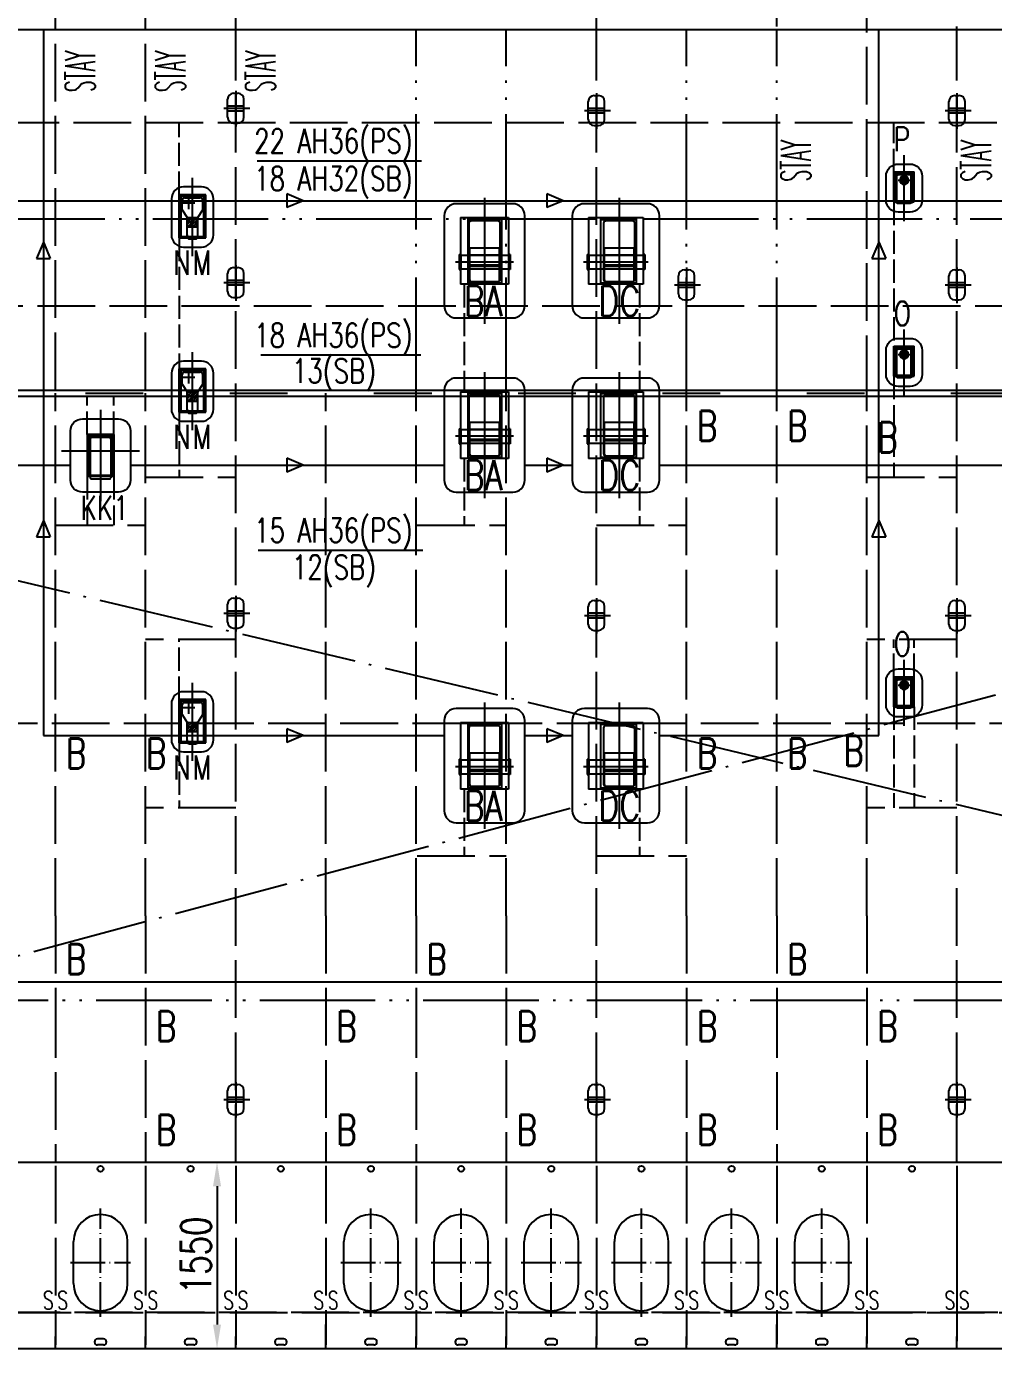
# Model space of a CAD drawing. Extents: x 373818 to 564480, y 322172 to 634257.
# Drawn here: x 497849 to 505894, y 333130 to 344130 of the extents above; entities that cross this region are included whole.
import ezdxf

# ---------------------------------------------------------------- set-up
doc = ezdxf.new("R2010")
doc.units = 0
doc.header["$LTSCALE"] = 40
doc.header["$MEASUREMENT"] = 0
for name, pattern in [('ACAD_ISO02W100', [15, 12, -3]), ('ACAD_ISO03W100', [30, 12, -18]), ('ACAD_ISO04W100', [30.5, 24, -3, 0.5, -3]), ('ACAD_ISO05W100', [34, 24, -3, 0.5, -3, 0.5, -3]), ('DASHDOT', [1, 0.5, -0.25, 0, -0.25]), ('HIDDEN', [0.375, 0.25, -0.125])]:
    doc.linetypes.add(name, pattern=pattern)
doc.layers.get('0').update_dxf_attribs({"linetype": 'CONTINUOUS'})
doc.layers.get('DEFPOINTS').update_dxf_attribs({"linetype": 'CONTINUOUS'})
for name, color, linetype in [('C-CEN', 4, 'ACAD_ISO04W100'), ('C-CON', 4, 'CONTINUOUS'), ('C-DAS', 4, 'ACAD_ISO02W100'), ('TEXT-ENG', 7, 'CONTINUOUS'), ('Y-CON', 2, 'CONTINUOUS'), ('Y-DAS', 2, 'ACAD_ISO02W100'), ('Y-H', 2, 'ACAD_ISO03W100'), ('Y-PH', 2, 'ACAD_ISO05W100')]:
    doc.layers.add(name, color=color, linetype=linetype)
doc.styles.add('ROMANS', font='romans.shx', dxfattribs={"width": 0.75, "height": 250, "bigfont": 'hzdx.shx'})

# ---------------------------------------------------------------- blocks, each defined once
blk = doc.blocks.new('A$C75882CA2')
at = {"layer": 'C-CON'}
for p, q in [((0, 57.23831520974636), (136.0676377064083, 114.4766304192599)), ((136.0676377064083, 2.328306436538696e-10), (136.0676377064083, 114.4766304192599)), ((0, 57.23831520974636), (136.0676377064083, 2.328306436538696e-10))]:
    blk.add_line(p, q, dxfattribs=at)
blk = doc.blocks.new('POT')
at = {"color": 90, "linetype": 'Continuous'}
for p, q in [((-0.1750000000001819, 1.25), (0.1750000000001819, 1.250000000232831)), ((0, 1.440322933252901), (0, -1.517255435232073)), ((-0.9925530907421489, 0), (1.166671234090245, 0)), ((-0.6750000000001819, -0.75), (-0.6750000000001819, 0.75)), ((-0.6750000000001819, 0.1999999999534339), (0.6750000000001819, 0.1999999999534339)), ((0.6750000000001819, -0.75), (0.6750000000001819, 0.7500000002328306)), ((-0.6750000000001819, -0.1999999999534339), (0.6750000000001819, -0.1999999999534339)), ((-0.1750000000001819, -1.25), (0.1750000000001819, -1.25))]:
    blk.add_line(p, q, dxfattribs=at)
for centre, start, end in [((-0.1750000000001819, 0.75), 90, 180), ((0.1750000000001819, 0.7500000002328306), 0, 90), ((-0.1750000000001819, -0.75), 180, 270), ((0.1750000000001819, -0.75), 270, 0)]:
    blk.add_arc(centre, 0.5, start, end, dxfattribs=at)
blk = doc.blocks.new('A$C07D13282')
h = blk.add_hatch()
h.set_pattern_fill('LINE', color=2, scale=133.3333333299379, angle=44.99999999999999, style=0)
h.set_pattern_definition([(134.9999998124032, (5108.823538617464, 14988.54802608839), (0.1178511302187662, 0.1178511309904981), [])])
edge = h.paths.add_edge_path()
edge.add_line((0, -1.673486439976841), (0, -1.800000021001324))
edge.add_line((0, -1.800000021234155), (-0.4666666667617392, -1.800000021234155))
edge.add_ellipse((0, -1.800000021234155), major_axis=(0.3299831658413897, 0.3299831658413897), ratio=0.9999999996484413, start_angle=74.00323024376291, end_angle=134.9999999899286, ccw=False)
edge.add_line((-0.2262675014499109, -1.391856911592185), (0, -1.673486440209672))
edge = h.paths.add_edge_path()
edge.add_line((0, -1.673486439976841), (-0.2262675014499109, -1.391856911359355))
edge.add_ellipse((0, -1.800000021234155), major_axis=(0.3299831675167316, 0.3299831675167316), ratio=0.9999999963413547, start_angle=405.0000001051102, end_angle=434.0032302944798, ccw=False)
edge.add_line((0, -1.333333351416513), (0, -1.673486440209672))
edge = h.paths.add_edge_path()
edge.add_ellipse((0, -1.800000021234155), major_axis=(-0.3299831657739156, 0.3299831657739156), ratio=0.9999999996757023, start_angle=225.0000000092905, end_angle=314.99999999070957, ccw=False)
edge.add_line((0.4666666667617392, -1.800000021234155), (0, -1.800000021234155))
edge.add_line((0, -1.800000021234155), (0, -1.333333351416513))
edge = h.paths.add_edge_path()
edge.add_line((0, -2.266666691051796), (0, -1.800000021234155))
edge.add_line((0, -1.800000021234155), (0.4666666667617392, -1.800000021234155))
edge.add_ellipse((0, -1.800000021234155), major_axis=(0.3299831657739156, 0.3299831657739156), ratio=0.9999999996757023, start_angle=225.0000000092905, end_angle=314.99999999070957, ccw=False)
edge = h.paths.add_edge_path()
edge.add_ellipse((0, -1.800000021234155), major_axis=(-0.3299831657739156, 0.3299831657739156), ratio=0.9999999996757023, start_angle=45.000000009290375, end_angle=134.9999999907095, ccw=False)
edge.add_line((-0.4666666667326353, -1.800000021234155), (2.91038304567337e-11, -1.800000021234155))
edge.add_line((0, -1.800000021234155), (0, -2.266666691051796))
at = {"color": 3, "linetype": 'DASHDOT'}
for p, q in [((0, -6.333333434769884), (0, 0.9999999997671694)), ((-0.6666666667733807, -1.800000021234155), (0.6666666668024845, -1.800000021234155))]:
    blk.add_line(p, q, dxfattribs=at)
at = {"color": 5, "linetype": 'HIDDEN'}
for p, q in [((-1.133333333506016, -4.200000094249845), (-1.133333333506016, -0.8666667293291539)), ((-1.133333333506016, -0.8666667293291539), (1.133333333506016, -0.8666667293291539)), ((-0.9333333334652707, -4.250307583715767), (-0.9333333334652707, -0.8666667293291539)), ((-0.9333333334652707, -1.066666730446741), (0.9333333334652707, -1.066666730446741)), ((0.9333333334652707, -4.250307583715767), (0.9333333334652707, -0.8666667293291539)), ((1.133333333506016, -4.200000094249845), (1.133333333506016, -0.8666667293291539)), ((-1.133333333506016, -4.200000094249845), (-0.9333333334652707, -4.200000094249845)), ((-0.9333333334652707, -4.066666759783402), (-0.7821367205760907, -4.066666759783402)), ((-0.9333333334652707, -4.250307583715767), (0.9333333334652707, -4.250307583715767)), ((0.7821367206925061, -4.066666759783402), (0.9333333334652707, -4.066666759783402)), ((0.9333333334652707, -4.200000094249845), (1.133333333506016, -4.200000094249845))]:
    blk.add_line(p, q, dxfattribs=at)
at = {"color": 7, "linetype": 'Continuous'}
for p, q in [((-0.8000000001047738, -4.240000037709251), (-0.8000000001047738, -1.333333351416513)), ((0.8000000001047738, -4.240000037709251), (0.8000000001338776, -1.333333351416513))]:
    blk.add_line(p, q, dxfattribs=at)
at = {"color": 7}
for p, q in [((0.6666666667733807, -1.200000017182902), (-0.6666666667442769, -1.200000017182902)), ((-0.7821367205760907, -4.066666759783402), (0.7821367206925061, -4.066666759783402)), ((0.6666666667442769, -4.133333427133039), (-0.6666666667733807, -4.133333426900208)), ((0.6666666667442769, -4.373333372175694), (-0.6666666667733807, -4.373333371710032))]:
    blk.add_line(p, q, dxfattribs=at)
blk.add_lwpolyline([(0.6666666670062114, -5.333333434769884), (-0.6666666670062114, -5.333333434769884, -0.4142135623698983), (-2.000000000349246, -4.000000101514161), (-2.000000000349246, -1.333333333255723, -0.414213562373095), (-0.6666666670062114, 0), (0.6666666670062114, 0, -0.414213562373095), (2.000000000349246, -1.333333333255723), (2.000000000349246, -4.000000101514161, -0.414213562370964)], format="xyb", close=True, dxfattribs=at)
at = {"color": 7, "linetype": 'Continuous', "extrusion": (0, 0, -1)}
for centre, major_axis, ratio, start_param, end_param in [((-0.6666666667442769, -1.333333351416513), (-0.09428090447608467, 0.09428090447608467), 0.9999999989975119, 5.497787143280894, 7.068583471078279), ((0.6666666667733807, -1.333333351416513), (0.09428090447184034, 0.09428090447184041), 0.9999999971230389, -0.785398164835929, 0.7853981648359287), ((-0.6666666667442769, -4.000000092433766), (-0.09428090459683973, 0.09428090459683972), 0.9999999987642173, 3.926990817777936, 5.497787143164246), ((-0.6666666667733807, -4.240000037709251), (0.09428090448032903, 0.09428090448032903), 0.9999999989074766, 2.356194489818887, 3.926990817533503), ((0.6666666667442769, -4.000000092666596), (0.09428090475575139, 0.09428090475575142), 0.9999999969211424, 0.7853981649368769, 2.35619448882572), ((0.6666666667442769, -4.240000037709251), (0.0942809047554483, 0.0942809047554483), 0.9999999969275729, 0.7853981649336617, 2.356194488828935)]:
    blk.add_ellipse(centre, major_axis=major_axis, ratio=ratio, start_param=start_param, end_param=end_param, dxfattribs=at)
at = {"color": 7, "extrusion": (0, 0, -1)}
blk.add_ellipse((0, -1.800000021234155), major_axis=(-0.3299831657777263, 0.3299831657777262), ratio=0.9999999996526067, start_param=5.497787143608441, end_param=11.78097245078803, dxfattribs=at)
blk = doc.blocks.new('*X118')
at = {"color": 0}
for p, q in [((45016.56986430842, -1105591.827123129), (45022.20348385148, -1105586.193503586)), ((45016.56986430858, -1105589.705802785), (45020.08216350806, -1105586.193503586)), ((45016.56986430875, -1105587.584482441), (45017.96084316465, -1105586.193503585)), ((45016.61560235704, -1105593.902705424), (45024.27894996405, -1105586.239357817)), ((45018.44612453646, -1105594.193503588), (45024.56986430872, -1105588.069763816)), ((45020.56744487981, -1105594.193503588), (45024.56986430856, -1105590.191084159)), ((45022.68876522315, -1105594.193503588), (45024.56986430842, -1105592.312404503))]:
    blk.add_line(p, q, dxfattribs=at)
blk = doc.blocks.new('A$C0C446545')
at = {"color": 3, "linetype": 'DASHDOT'}
for p, q in [((0, -7.666666774312034), (0, 1)), ((-0.4000000004598405, -2.466666685417295), (-0.4000000004598405, -1.133333341917023)), ((0.2666666669538245, -1.800000013783574), (-1.066666667873506, -1.800000013783574)), ((0.666666667413665, -3.933333419961855), (-0.666666667413665, -3.933333419961855))]:
    blk.add_line(p, q, dxfattribs=at)
at = {"color": 5, "linetype": 'HIDDEN'}
for p, q in [((-1.466666668333346, -5.666666823206469), (-1.466666668333346, -0.8666667300276458)), ((1.466666668333346, -0.8666667297948152), (-1.466666668333346, -0.8666667300276458)), ((-1.266666668117978, -5.666666823206469), (-1.266666668117978, -0.8666667297948152)), ((1.266666668088874, -1.066666731378064), (-1.266666668117978, -1.066666731145233)), ((1.266666668088874, -5.6666668234393), (1.266666668088874, -0.8666667297948152)), ((1.466666668333346, -5.6666668234393), (1.466666668333346, -0.8666667297948152)), ((-1.466666668333346, -5.666666823206469), (1.466666668333346, -5.6666668234393)), ((-1.266666668117978, -5.514889009762555), (1.266666668088874, -5.514889009762555))]:
    blk.add_line(p, q, dxfattribs=at)
at = {"color": 7, "linetype": 'Continuous'}
for p, q in [((-1.133333334611962, -2.533333352766931), (-1.133333334611962, -1.466666677733883)), ((1.133333334611962, -2.533333352766931), (1.133333334611962, -1.466666677733883)), ((-0.6000000004423782, -5.506666765548289), (-0.6000000004423782, -3.400000082561746)), ((-0.5333333339949604, -4.400000090477988), (-0.5333333339367528, -3.466666749445722)), ((-0.4666666671982966, -3.400000082328916), (0.4666666671982966, -3.400000082328916)), ((0.5333333339367528, -3.466666749678552), (0.5333333338785451, -4.400000090477988)), ((0.6000000005878974, -5.506666765315458), (0.6000000005878974, -3.400000082561746)), ((0.466666667140089, -4.466666757594794), (-0.4666666672565043, -4.466666757594794))]:
    blk.add_line(p, q, dxfattribs=at)
at = {"color": 7}
for p, q in [((-0.8666666676581372, -1.200000009033829), (0.8666666676581372, -1.200000009033829)), ((-1.133333334611962, -2.533333352766931), (-0.6000000004423782, -3.400000082561746)), ((0.6000000005878974, -3.400000082561746), (1.133333334611962, -2.533333352766931)), ((-0.3333333334594499, -5.600000099511817), (0.3333333336340729, -5.600000099511817)), ((-0.3333333334594499, -5.773333434248343), (0.3333333336340729, -5.773333434015512))]:
    blk.add_line(p, q, dxfattribs=at)
blk.add_lwpolyline([(2.333333335991483, -5.333333441056311), (2.333333336020587, -1.333333333255723, 0.414213562373095), (1.000000002677552, 0), (-1.000000001135049, 0, 0.414213562373095), (-2.333333335991483, -1.333333333488554), (-2.333333335991483, -5.333333430811763, 0.414213562373095), (-1.000000002648449, -6.666666774312034), (1.000000002648449, -6.666666774312034, 0.4142135623714967)], format="xyb", close=True, dxfattribs=at)
for centre, major_axis, ratio, start_param, end_param in [((-0.8666666676581372, -1.466666677733883), (0.1885618091554437, 0.1885618091554437), 0.9999999998027771, 0.7853981634960596, 2.356194490093733), ((-0.4000000004598405, -1.800000013783574), (0.3299831660260679, 0.3299831660260679), 0.9999999999999998, 3.307422224985147e-09, 6.283185310487008), ((0.8666666676581372, -1.466666677733883), (-0.1885618091554437, 0.1885618091554437), 0.9999999998027773, 3.926990817085853, 5.497787143683526), ((-0.3333333334594499, -5.333333430811763), (-0.1885618091760232, 0.1885618091760232), 0.9999999996936377, 0.7853981635506293, 2.356194490039163), ((-0.3333333334594499, -5.506666765548289), (-0.1885618091760232, 0.1885618091760232), 0.9999999996936377, 0.7853981635506293, 2.356194490039163), ((0.3333333336340729, -5.333333430811763), (0.1885618091554437, 0.1885618091554437), 0.9999999998027771, 3.926990817085853, 5.497787143683526), ((0.3333333336340729, -5.506666765315458), (0.1885618091554437, 0.1885618091554437), 0.9999999998027771, 3.926990817085853, 5.497787143683526)]:
    blk.add_ellipse(centre, major_axis=major_axis, ratio=ratio, start_param=start_param, end_param=end_param, dxfattribs=at)
at = {"color": 7, "linetype": 'Continuous'}
for centre, major_axis, ratio, start_param, end_param in [((-0.4666666671982966, -3.466666749445722), (0.04714045230227158, 0.04714045230227158), 0.9999999983606968, 0.7853981642170998, 2.356194489372693), ((-0.4666666672565043, -4.400000090477988), (-0.04714045230227158, 0.04714045230227159), 0.9999999983606968, 0.7853981642170997, 2.356194489372693), ((0.4666666671982966, -3.466666749678552), (-0.04714045235049238, 0.04714045235049238), 0.9999999998073206, 3.926990817083581, 5.497787143685798), ((0.466666667140089, -4.400000090477988), (0.04714045230227158, 0.04714045230227158), 0.9999999983606968, 3.926990817806893, 5.497787142962486)]:
    blk.add_ellipse(centre, major_axis=major_axis, ratio=ratio, start_param=start_param, end_param=end_param, dxfattribs=at)
at = {"color": 2, "xscale": 0.1333333334769122, "yscale": 0.1333333344664425, "zscale": 0.1333333333333332}
blk.add_blockref('*X118', (-6002.742655387905, 147408.0935996855), dxfattribs=at)
blk = doc.blocks.new('A$C3BA140EF')
at = {"color": 3, "linetype": 'DASHDOT'}
for p, q in [((0, 4.5333333669696), (0, -5.600000024074689)), ((-4.33333333444898, 0), (4.333333334419876, 0))]:
    blk.add_line(p, q, dxfattribs=at)
at = {"color": 5, "linetype": 'HIDDEN'}
for p, q in [((-1.466666667140089, 1.800000016577542), (-1.466666667140089, -2.866666642948985)), ((1.466666667140089, 1.800000016577542), (-1.466666667140089, 1.800000016577542)), ((-1.266666667099344, 1.800000016577542), (-1.266666667099344, -2.866666642948985)), ((1.266666667099344, 1.600000014994293), (-1.266666667099344, 1.600000014994293)), ((1.266666667099344, 1.800000016577542), (1.266666667099344, -2.866666642948985)), ((1.466666667140089, 1.800000016577542), (1.466666667140089, -2.866666642948985)), ((1.466666667140089, -2.866666642948985), (-1.466666667140089, -2.866666642948985)), ((-1.11547005418106, -2.733333309413865), (-1.266666667099344, -2.733333309413865)), ((1.11547005418106, -2.733333309413865), (1.266666667099344, -2.733333309413865))]:
    blk.add_line(p, q, dxfattribs=at)
at = {"color": 7}
for p, q in [((-1.133333333709743, 1.333333345828578), (-1.133333333709743, -2.999999975552782)), ((1.000000000349246, 1.466666680527851), (-1.000000000320142, 1.466666680527851)), ((1.133333333709743, 1.333333345828578), (1.133333333709743, -2.999999975552782)), ((1.000000000320142, -2.79999997629784), (-1.000000000349246, -2.79999997629784)), ((-1.000000000320142, -3.133333310019225), (1.000000000349246, -3.133333310019225))]:
    blk.add_line(p, q, dxfattribs=at)
at = {"color": 7, "linetype": 'Continuous'}
blk.add_line((1.11547005418106, -2.733333309413865), (-1.11547005418106, -2.733333309413865), dxfattribs=at)
at = {"color": 7}
blk.add_lwpolyline([(2.000000001135049, -4.600000024074689), (-2.000000001105946, -4.600000024074689, -0.414213562373095), (-3.33333333444898, -3.266666678246111), (-3.33333333444898, 2.200000033481047, -0.414213562373095), (-2.000000000669388, 3.53333336673677), (2.000000001105946, 3.53333336673677, -0.414213562373095), (3.33333333444898, 2.200000033481047), (3.333333334478084, -3.266666690818965, -0.414213562373095)], format="xyb", close=True, dxfattribs=at)
for centre, major_axis, ratio, start_param, end_param in [((-1.000000000320142, 1.333333345828578), (-0.09428090471192263, 0.09428090471192264), 0.999999999138736, -0.7853981638280803, 0.7853981638280803), ((1.000000000349246, 1.333333345828578), (0.09428090469737072, 0.09428090469737072), 0.9999999994474287, 5.497787143505852, 7.06858347085332), ((-1.000000000349246, -2.666666641598567), (0.09428090469737072, 0.09428090469737072), 0.9999999994474287, 2.356194489916059, 3.926990817263527), ((1.000000000320142, -2.666666641598567), (-0.09428090469737072, 0.09428090469737072), 0.9999999996657076, 2.356194490025199, 3.926990817154388), ((-1.000000000320142, -2.999999975552782), (-0.0942809046030806, 0.0942809046030806), 0.999999999919673, 0.7853981634376117, 2.356194489933903), ((1.000000000349246, -2.999999975552782), (0.09428090459705303, 0.09428090459705302), 0.9999999998292589, 3.926990816854333, 5.497787143696767)]:
    blk.add_ellipse(centre, major_axis=major_axis, ratio=ratio, start_param=start_param, end_param=end_param, dxfattribs=at)
blk = doc.blocks.new('A$C76640EC8')
at = {"color": 3, "linetype": 'DASHDOT'}
for p, q in [((-9.094947017729282e-13, 5.349999999860302), (4.547473508864641e-13, -5.149999788496643)), ((2.420000000208802, 0), (-2.41999999997779, 0))]:
    blk.add_line(p, q, dxfattribs=at)
at = {"color": 5, "linetype": 'HIDDEN'}
for p, q in [((-2.00000000007185, 3.700000000186265), (2.00000000029786, 3.700000000186265)), ((-2.00000000007185, 3.700000000186265), (-2.000000000069576, -1.850000044330955)), ((-1.400000000058753, 3.700000000186265), (-1.40000000005648, -1.850000044330955)), ((-1.400000000058753, 3.550000000046566), (1.400000000284763, 3.550000000046566)), ((1.400000000284763, 3.700000000186265), (1.400000000287037, -1.850000044330955)), ((2.00000000029786, 3.700000000186265), (2.000000000300133, -1.850000044330955)), ((-2.119999999872562, 0.6250000004656613), (-1.999999999967713, 0.6250000004656613)), ((-2.119999999872562, 0.6250000004656613), (-2.119999999872562, -0.6250000006984919)), ((-1.999999999967713, 0.5750000004190952), (1.999999999968622, 0.5750000004190952)), ((-1.984999999574939, 0.5750000004190952), (-1.994999999817082, 0.5650000001769513)), ((-1.994999999811625, 0.5650000001769513), (-1.994999999811625, -0.5650000004097819)), ((-1.984999999574939, 0.5750000004190952), (-1.984999999574939, -0.5750000006519258)), ((1.984999999575848, 0.5750000004190952), (1.994999999817992, 0.5650000001769513)), ((1.984999999575848, 0.5750000004190952), (1.984999999575848, -0.5750000006519258)), ((1.994999999812535, 0.5650000001769513), (1.994999999812535, -0.5650000004097819)), ((2.119999999873471, 0.6250000004656613), (1.999999999968622, 0.6250000004656613)), ((2.119999999873471, 0.6250000004656613), (2.119999999873471, -0.6250000006984919)), ((-2.119999999872562, -0.6250000006984919), (-1.999999999967713, -0.6250000006984919)), ((-1.999999999967713, -0.5750000006519258), (1.999999999968622, -0.5750000006519258)), ((-1.984999999574939, -0.5750000006519258), (-1.994999999817082, -0.5650000004097819)), ((1.984999999575848, -0.5750000006519258), (1.994999999817992, -0.5650000004097819)), ((2.119999999873471, -0.6250000006984919), (1.999999999968622, -0.6250000006984919)), ((2.000000000300133, -1.850000044330955), (-2.000000000069576, -1.850000044330955)), ((1.400000000287037, -1.762149308808148), (-1.40000000005648, -1.762149308808148))]:
    blk.add_line(p, q, dxfattribs=at)
at = {"color": 1, "linetype": 'Continuous'}
blk.add_line((-1.25000000002683, 0.6000000124331564), (1.25000000002774, 0.6000000124331564), dxfattribs=at)
at = {"color": 7, "linetype": 'Continuous'}
for p, q in [((-1.25000000002683, -0.2330157570540905), (1.25000000002774, -0.2330157570540905)), ((-1.25000000002683, -0.3500029905699193), (1.25000000002774, -0.3500029905699193))]:
    blk.add_line(p, q, dxfattribs=at)
for points in [[(3.350000000072214, -3.649999788496643), (3.350000000071759, 3.849999999860302, 0.414213562373095), (2.350000000071759, 4.849999999860302), (-2.350000000074033, 4.849999999860302, 0.414213562373095), (-3.350000000074033, 3.849999999860302), (-3.350000000073578, -3.649999788496643, 0.414213562373095), (-2.350000000073578, -4.649999788496643), (2.350000000084492, -4.649999788496643, 0.41421356236956)], [(1.075000000052569, -1.649995596613735), (-1.07500000004984, -1.649995596613735, -0.4142135623729816), (-1.275000000049658, -1.449995596660301), (-1.275000000051477, 3.25, -0.4142135623732367), (-1.075000000051659, 3.449999999953434), (1.07500000005075, 3.449999999953434, -0.4142135623729535), (1.275000000050568, 3.25), (1.275000000052387, -1.449995596660301, -0.4142135623732365)], [(1.050000000028376, -1.649995596613735, 0.414213562373095), (1.250000000028194, -1.449995596660301), (1.25000000002774, 1.15000000083819), (-1.25000000002683, 1.15000000083819), (-1.25000000002683, -1.449995596660301, 0.414213562373095), (-1.050000000027012, -1.649995596613735)]]:
    blk.add_lwpolyline(points, format="xyb", close=True, dxfattribs=at)
blk = doc.blocks.new('A$C71C01ADF')
at = {"color": 3, "linetype": 'DASHDOT'}
for p, q in [((-9.094947017729282e-13, 5.349999999860302), (4.547473508864641e-13, -5.149999788496643)), ((2.420000000208802, 0), (-2.969999999847914, 0))]:
    blk.add_line(p, q, dxfattribs=at)
at = {"color": 5, "linetype": 'HIDDEN'}
for p, q in [((-2.549999999941974, 3.700000000186265), (2.00000000029786, 3.700000000186265)), ((-2.549999999941974, 3.700000000186265), (-2.549999999939701, -1.850000044330955)), ((-1.550000000171622, 3.700000000186265), (-1.550000000169348, -1.850000044330955)), ((-1.550000000171622, 3.550000000046566), (1.400000000284763, 3.550000000046566)), ((1.400000000284763, 3.700000000186265), (1.400000000287037, -1.850000044330955)), ((2.00000000029786, 3.700000000186265), (2.000000000300133, -1.850000044330955)), ((-2.669999999742686, 0.6250000004656613), (-2.549999999837837, 0.6250000004656613)), ((-2.669999999742686, 0.6250000004656613), (-2.669999999742686, -0.6250000006984919)), ((-2.549999999837837, 0.5750000004190952), (1.999999999968622, 0.5750000004190952)), ((-2.534999999445063, 0.5750000004190952), (-2.544999999687207, 0.5650000001769513)), ((-2.54499999968175, 0.5650000001769513), (-2.54499999968175, -0.5650000004097819)), ((-2.534999999445063, 0.5750000004190952), (-2.534999999445063, -0.5750000006519258)), ((1.984999999575848, 0.5750000004190952), (1.994999999817992, 0.5650000001769513)), ((1.984999999575848, 0.5750000004190952), (1.984999999575848, -0.5750000006519258)), ((1.994999999812535, 0.5650000001769513), (1.994999999812535, -0.5650000004097819)), ((2.119999999873471, 0.6250000004656613), (1.999999999968622, 0.6250000004656613)), ((2.119999999873471, 0.6250000004656613), (2.119999999873471, -0.6250000006984919)), ((-2.669999999742686, -0.6250000006984919), (-2.549999999837837, -0.6250000006984919)), ((-2.549999999837837, -0.5750000006519258), (1.999999999968622, -0.5750000006519258)), ((-2.534999999445063, -0.5750000006519258), (-2.544999999687207, -0.5650000004097819)), ((1.984999999575848, -0.5750000006519258), (1.994999999817992, -0.5650000004097819)), ((2.119999999873471, -0.6250000006984919), (1.999999999968622, -0.6250000006984919)), ((2.000000000300133, -1.850000044330955), (-2.549999999939701, -1.850000044330955)), ((1.400000000287037, -1.762149308808148), (-1.550000000169348, -1.762149308808148))]:
    blk.add_line(p, q, dxfattribs=at)
at = {"color": 1, "linetype": 'Continuous'}
blk.add_line((-1.25000000002683, 0.6000000124331564), (1.25000000002774, 0.6000000124331564), dxfattribs=at)
at = {"color": 7, "linetype": 'Continuous'}
for p, q in [((-1.25000000002683, -0.2330157570540905), (1.25000000002774, -0.2330157570540905)), ((-1.25000000002683, -0.3500029905699193), (1.25000000002774, -0.3500029905699193))]:
    blk.add_line(p, q, dxfattribs=at)
for points in [[(3.350000000072214, -3.649999788496643), (3.350000000071759, 3.849999999860302, 0.414213562373095), (2.350000000071759, 4.849999999860302), (-2.899999999944157, 4.849999999860302, 0.414213562373095), (-3.899999999944157, 3.849999999860302), (-3.899999999943702, -3.649999788496643, 0.414213562373095), (-2.899999999943702, -4.649999788496643), (2.350000000084492, -4.649999788496643, 0.41421356236956)], [(1.075000000052569, -1.649995596613735), (-1.07500000004984, -1.649995596613735, -0.4142135623729816), (-1.275000000049658, -1.449995596660301), (-1.275000000051477, 3.25, -0.4142135623732367), (-1.075000000051659, 3.449999999953434), (1.07500000005075, 3.449999999953434, -0.4142135623729535), (1.275000000050568, 3.25), (1.275000000052387, -1.449995596660301, -0.4142135623732365)], [(1.050000000028376, -1.649995596613735, 0.414213562373095), (1.250000000028194, -1.449995596660301), (1.25000000002774, 1.15000000083819), (-1.25000000002683, 1.15000000083819), (-1.25000000002683, -1.449995596660301, 0.414213562373095), (-1.050000000027012, -1.649995596613735)]]:
    blk.add_lwpolyline(points, format="xyb", close=True, dxfattribs=at)

msp = doc.modelspace()

# ---------------------------------------------------------------- linework, layer by layer
at = {"color": 1, "linetype": 'ByBlock'}
msp.add_line((499434.2635767781, 334480.6797136943), (499434.2635767781, 333330.3830582133), dxfattribs=at)
for p, q in [((500339.996142027, 333130.2937785737), (500339.996142027, 333330.2937785737)), ((504089.996142027, 333130.2937785737), (504089.996142027, 333330.2937785737)), ((498089.996142027, 333130.2937785737), (498089.996142027, 333230.2937785737)), ((498839.996142027, 333130.2937785737), (498839.996142027, 333230.2937785737)), ((499589.996142027, 333130.2937785737), (499589.996142027, 333230.2937785737)), ((501089.996142027, 333130.2937785737), (501089.996142027, 333230.2937785737)), ((501839.996142027, 333130.2937785737), (501839.996142027, 333230.2937785737)), ((502589.996142027, 333130.2937785737), (502589.996142027, 333230.2937785737)), ((503339.996142027, 333130.2937785737), (503339.996142027, 333230.2937785737)), ((504839.996142027, 333130.2937785737), (504839.996142027, 333230.2937785737)), ((505589.996142027, 333130.2937785737), (505589.996142027, 333230.2937785737))]:
    msp.add_line(p, q)
for points in [[(440339.9961420273, 344105.3830582133), (512339.9961420272, 344105.3830582134)], [(470739.9961420273, 341105.2937785736), (510439.9961420271, 341105.2937785736)], [(470739.9961420271, 341055.2937785736), (510439.9961420271, 341055.2937785736)]]:
    msp.add_lwpolyline(points)
for points in [[(499400.9302434448, 334480.6797136943), (499467.5969101114, 334480.6797136943), (499434.2635767781, 334680.6797136943)], [(499400.9302434448, 333330.3830582133), (499467.5969101114, 333330.3830582133), (499434.2635767781, 333130.3830582133)]]:
    msp.add_solid(points, dxfattribs=at)
at = {"layer": 'C-CEN'}
for p, q in [((515339.9961420272, 341080.2937785737), (491338.2077563227, 334680.2831171168)), ((491339.9961420271, 341055.2937785737), (515339.9961420272, 335330.3830582134))]:
    msp.add_line(p, q, dxfattribs=at)
at = {"layer": 'C-CEN', "ltscale": 0.3}
for p, q in [((498464.996142027, 333395.4723378528), (498464.996142027, 334295.4723378528)), ((500714.9961420269, 333395.3830582133), (500714.996142027, 334295.3830582133)), ((501464.9961420269, 333395.3830582132), (501464.996142027, 334295.3830582132)), ((502214.9961420269, 333395.3830582132), (502214.996142027, 334295.3830582132)), ((502964.996142027, 333395.3830582133), (502964.9961420271, 334295.3830582133)), ((503714.9961420269, 333395.3830582133), (503714.996142027, 334295.3830582133)), ((504464.9961420269, 333395.3830582133), (504464.996142027, 334295.3830582133)), ((498214.996142027, 333845.4723378528), (498714.996142027, 333845.4723378528)), ((500464.996142027, 333845.3830582133), (500964.9961420269, 333845.3830582133)), ((501214.996142027, 333845.3830582132), (501714.9961420269, 333845.3830582132)), ((501964.996142027, 333845.3830582132), (502464.9961420269, 333845.3830582132)), ((502714.9961420271, 333845.3830582133), (503214.996142027, 333845.3830582133)), ((503464.996142027, 333845.3830582133), (503964.9961420269, 333845.3830582133)), ((504214.996142027, 333845.3830582133), (504714.9961420269, 333845.3830582133))]:
    msp.add_line(p, q, dxfattribs=at)
at = {"layer": 'C-CON'}
for p, q in [((499768.0946461385, 343011.1112426854), (501134.1088530195, 343011.1112426854)), ((499797.3658349086, 341397.3273612055), (501129.2298836679, 341397.3273612055)), ((496744.9961426768, 340480.3830582098), (498214.9961395045, 340480.3830582098)), ((498714.9961396715, 340480.3830582098), (501324.9961362397, 340480.3830582098)), ((501994.9961439018, 340480.3830582098), (502389.9961361313, 340480.3830582098)), ((503114.9961361382, 340480.3830582098), (506584.9961361284, 340480.3830582098)), ((499777.4088563031, 339771.7752859254), (501146.7689799688, 339771.7752859254)), ((472593.4274458907, 336180.3830582133), (510077.2687238478, 336180.3830582133)), ((498239.996142027, 333670.4723378529), (498239.996142027, 334020.4723378529)), ((498689.996142027, 333670.4723378529), (498689.996142027, 334020.4723378529)), ((500489.9961420269, 333670.3830582134), (500489.996142027, 334020.3830582134)), ((500939.9961420269, 333670.3830582134), (500939.996142027, 334020.3830582134)), ((501239.9961420269, 333670.3830582133), (501239.996142027, 334020.3830582133)), ((501689.9961420269, 333670.3830582133), (501689.996142027, 334020.3830582133)), ((501989.9961420269, 333670.3830582133), (501989.996142027, 334020.3830582133)), ((502439.9961420269, 333670.3830582133), (502439.996142027, 334020.3830582133)), ((502739.996142027, 333670.3830582134), (502739.9961420271, 334020.3830582134)), ((503189.996142027, 333670.3830582134), (503189.9961420271, 334020.3830582134)), ((503489.9961420269, 333670.3830582134), (503489.996142027, 334020.3830582134)), ((503939.9961420269, 333670.3830582134), (503939.996142027, 334020.3830582134)), ((504239.9961420269, 333670.3830582134), (504239.996142027, 334020.3830582134)), ((504689.9961420269, 333670.3830582134), (504689.996142027, 334020.3830582134)), ((498490.1018013613, 333210.3830582135), (498439.8904826927, 333210.3830582135)), ((499240.1018013614, 333210.3830582134), (499189.890482693, 333210.3830582134)), ((499990.1018013613, 333210.3830582134), (499939.8904826927, 333210.3830582134)), ((500740.1018013614, 333210.3830582134), (500689.890482693, 333210.3830582134)), ((501490.1018013612, 333210.3830582135), (501439.8904826927, 333210.3830582135)), ((502240.1018013614, 333210.3830582134), (502189.8904826929, 333210.3830582134)), ((502990.1018013612, 333210.3830582134), (502939.8904826927, 333210.3830582134)), ((503740.1018013614, 333210.3830582134), (503689.890482693, 333210.3830582134)), ((504490.1018013613, 333210.3830582135), (504439.8904826927, 333210.3830582135)), ((505240.1018013614, 333210.3830582134), (505189.890482693, 333210.3830582134)), ((498490.1018013613, 333160.3830582135), (498439.8904826927, 333160.3830582135)), ((499240.1018013614, 333160.3830582134), (499189.890482693, 333160.3830582134)), ((499990.1018013613, 333160.3830582134), (499939.8904826927, 333160.3830582134)), ((500740.1018013614, 333160.3830582134), (500689.890482693, 333160.3830582134)), ((501490.1018013612, 333160.3830582135), (501439.8904826927, 333160.3830582135)), ((502240.1018013614, 333160.3830582134), (502189.8904826929, 333160.3830582134)), ((502990.1018013612, 333160.3830582134), (502939.8904826927, 333160.3830582134)), ((503740.1018013614, 333160.3830582134), (503689.890482693, 333160.3830582134)), ((504490.1018013613, 333160.3830582135), (504439.8904826927, 333160.3830582135)), ((505240.1018013614, 333160.3830582134), (505189.890482693, 333160.3830582134))]:
    msp.add_line(p, q, dxfattribs=at)
msp.add_lwpolyline([(465939.996142027, 342680.3830582131), (497989.9961420269, 342680.3830582132)], dxfattribs=at)
for centre in [(498464.9961420269, 334625.6797136944), (499214.9961420269, 334625.6797136943), (499964.9961420269, 334625.6797136943), (500714.996142027, 334625.6797136943), (501464.9961420268, 334625.6797136944), (502214.9961420269, 334625.6797136943), (502964.9961420268, 334625.6797136943), (503714.9961420269, 334625.6797136943), (504464.9961420269, 334625.6797136944), (505214.9961420269, 334625.6797136943)]:
    msp.add_circle(centre, 25, dxfattribs=at)
for centre, radius, start, end in [((498464.996142027, 334020.4723378529), 225, 0, 180), ((500714.9961420269, 334020.3830582134), 225, 0, 180), ((501464.9961420269, 334020.3830582133), 225, 0, 180), ((502214.9961420269, 334020.3830582133), 225, 0, 180), ((502964.996142027, 334020.3830582134), 225, 0, 180), ((503714.9961420269, 334020.3830582134), 225, 0, 180), ((504464.9961420269, 334020.3830582134), 225, 0, 180), ((498464.9961420269, 333670.4723378529), 225, 180, 0), ((500714.9961420269, 333670.3830582134), 225, 180, 0), ((501464.9961420269, 333670.3830582133), 225, 180, 0), ((502214.9961420269, 333670.3830582133), 225, 180, 0), ((502964.996142027, 333670.3830582134), 225, 180, 0), ((503714.9961420269, 333670.3830582134), 225, 180, 0), ((504464.9961420269, 333670.3830582134), 225, 180, 0), ((498439.8904826927, 333185.3830582135), 25, 90, 270), ((498490.1018013613, 333185.3830582135), 25, 270, 90), ((499189.890482693, 333185.3830582134), 25, 90, 270), ((499240.1018013614, 333185.3830582134), 25, 270, 90), ((499939.8904826927, 333185.3830582134), 25, 90, 270), ((499990.1018013613, 333185.3830582134), 25, 270, 90), ((500689.890482693, 333185.3830582134), 25, 90, 270), ((500740.1018013614, 333185.3830582134), 25, 270, 90), ((501439.8904826927, 333185.3830582135), 25, 90, 270), ((501490.1018013612, 333185.3830582135), 25, 270, 90), ((502189.8904826929, 333185.3830582134), 25, 90, 270), ((502240.1018013614, 333185.3830582134), 25, 270, 90), ((502939.8904826927, 333185.3830582134), 25, 90, 270), ((502990.1018013612, 333185.3830582134), 25, 270, 90), ((503689.890482693, 333185.3830582134), 25, 90, 270), ((503740.1018013614, 333185.3830582134), 25, 270, 90), ((504439.8904826927, 333185.3830582135), 25, 90, 270), ((504490.1018013613, 333185.3830582135), 25, 270, 90), ((505189.890482693, 333185.3830582134), 25, 90, 270), ((505240.1018013614, 333185.3830582134), 25, 270, 90)]:
    msp.add_arc(centre, radius, start, end, dxfattribs=at)
at = {"layer": 'C-DAS'}
for p, q in [((498089.9961420272, 336730.3830582133), (498089.9961420271, 341080.2937785736)), ((498839.996142027, 336730.3830582133), (498839.9961420269, 341080.2937785736)), ((500339.996142027, 336730.3830582133), (500339.9961420269, 341080.2937785736)), ((501089.9961420269, 336730.3830582132), (501089.9961420269, 341080.2937785736)), ((501839.996142027, 336730.3830582133), (501839.996142027, 341080.2937785736)), ((503339.996142027, 336730.3830582133), (503339.9961420271, 341080.2937785736)), ((504089.9961420273, 336730.3830582133), (504089.9961420274, 341080.2937785736)), ((504839.9961420271, 336730.3830582133), (504839.9961420271, 341080.2937785736)), ((499589.996142027, 339030.2937785737), (498839.9961420269, 339030.2937785737)), ((505589.9961420271, 339030.2937785736), (504839.9961420271, 339030.2937785736)), ((499589.996142027, 337630.2937785736), (498839.996142027, 337630.2937785736)), ((505589.9961420271, 337630.2937785736), (504839.9961420271, 337630.2937785736)), ((498089.9961420272, 336730.3830582133), (498089.9961420272, 336030.2937785739)), ((498839.996142027, 336730.3830582133), (498839.9961420269, 334680.6797136943)), ((500339.996142027, 336730.3830582133), (500339.9961420269, 334680.6797136943)), ((501089.9961420269, 336730.3830582132), (501089.9961420269, 336030.2937785739)), ((501839.996142027, 336730.3830582133), (501839.9961420269, 334680.6797136943)), ((503339.996142027, 336730.3830582133), (503339.9961420269, 334680.6797136943)), ((504089.9961420273, 336730.3830582133), (504089.9961420273, 336030.2937785739)), ((504839.9961420271, 336730.3830582133), (504839.996142027, 334680.6797136943)), ((505929.9971300312, 333430.3830582133), (468839.9961420274, 333430.3830582133))]:
    msp.add_line(p, q, dxfattribs=at)
for points in [[(426839.996142027, 343330.2937785739), (515339.9961420272, 343330.2937785742)], [(425339.996142027, 341805.2937785739), (515339.9961420272, 341805.2937785742)], [(498839.9961420269, 340380.2937785736), (499589.996142027, 340380.2937785736)], [(504839.9961420271, 340380.2937785736), (505589.9961420272, 340380.2937785736)], [(498089.9961420272, 339980.2937785736), (498839.9961420269, 339980.2937785736)], [(501099.9961414608, 339980.2937587047), (501839.996142123, 339980.2937587047)], [(502589.9961420273, 339980.2937587053), (503339.9961420271, 339980.2937587053)], [(501099.9961414608, 337230.2937587163), (501839.996142123, 337230.2937587163)], [(502589.9961420274, 337230.2937492343), (503339.996142027, 337230.2937492343)], [(447089.996142027, 334161.2197737381), (448239.9957212169, 333995.8157767137), (450310.9957212169, 333760.9457767137), (452434.7957212169, 333613.2937767137), (454559.8957212169, 333529.1779767137), (454739.9957212169, 333523.7139767137), (455443.5957212169, 333503.9001767137), (459498.0957212169, 333439.1337867137), (461239.9957212169, 333431.8851367137), (463592.6957212169, 333430.2937785737), (465339.9957212169, 333430.2937785737), (504739.9957212169, 333430.2937785737), (505984.1957212169, 333430.2937785737), (506739.9957212169, 333430.4595367137), (507378.6957212169, 333430.9802567137), (510360.6957212169, 333449.3554767137), (513239.9957212169, 333532.6257767137), (515284.4957212169, 333659.0137767137), (516280.9957212169, 333745.4997767137), (516839.9961420267, 333808.5999122448)]]:
    msp.add_lwpolyline(points, dxfattribs=at)
at = {"layer": 'DEFPOINTS', "color": 0, "linetype": 'ByBlock'}
msp.add_point((498959.9961420271, 333130.3830582133), dxfattribs=at)
at = {"layer": 'TEXT-ENG', "color": 1}
for p, q in [((497989.9961420269, 344105.3830582133), (497989.9961420269, 338230.2937785736)), ((504939.9961420271, 338230.2937785737), (504939.9961420271, 344105.3830582134)), ((497989.9961420269, 338230.2937785737), (501324.9961362398, 338230.2937785737)), ((501994.9961439017, 338230.2937785737), (502389.9961361313, 338230.2937785737)), ((503114.9961361382, 338230.2937785737), (504939.9961420271, 338230.2937785737))]:
    msp.add_line(p, q, dxfattribs=at)
for points in [[(497989.9961420269, 342680.3830582132), (504189.9961420271, 342680.3830582132)], [(504189.9961420271, 342680.3830582132), (518339.9961420271, 342680.3830582133)]]:
    msp.add_lwpolyline(points, dxfattribs=at)
at = {"layer": 'Y-CON'}
for p, q in [((470238.2077563227, 334680.2831171168), (512438.2077563226, 334680.2831171168)), ((505589.996142027, 334650.6797136943), (505589.9961420272, 333191.5552716872))]:
    msp.add_line(p, q, dxfattribs=at)
msp.add_lwpolyline([(465339.9957212169, 333130.2937785737), (504739.9957212169, 333130.2937785737), (505984.1957212169, 333130.2937785737), (506739.9957212169, 333130.4595367137), (507378.6957212169, 333130.9802567137), (510360.6957212169, 333149.3554767137), (513239.9957212169, 333232.6257767137)], dxfattribs=at)
at = {"layer": 'Y-DAS'}
for p, q in [((498089.9961420271, 341105.2937785736), (498089.9961420272, 346050.2937785739)), ((498839.9961420269, 341105.2937785736), (498839.996142027, 346050.2937785739)), ((499589.996142027, 344105.3830582134), (499589.9961420269, 346050.2937785738)), ((502589.996142027, 344105.3830582134), (502589.9961420269, 346050.2937785738)), ((504089.9961420271, 344130.3830582133), (504089.996142027, 346050.2937785738)), ((504839.9961420271, 341080.2937785736), (504839.9961420272, 346050.2937785739)), ((499589.996142027, 334680.6797136942), (499589.9961420271, 344130.3830582132)), ((502589.9961420274, 334680.6797136943), (502589.9961420273, 344130.3830582133)), ((505589.9961420271, 334680.6797136943), (505589.9961420272, 344130.3830582133)), ((515339.9961420272, 338330.2937785737), (440339.9961420274, 338330.2937785736)), ((498089.9961420272, 336030.2937785737), (498089.9961420271, 334680.2831171167)), ((501089.9961420269, 336030.2937785737), (501089.9961420269, 334680.2831171167)), ((504089.9961420273, 336030.2937785723), (504089.9961420272, 334680.2831171153)), ((498089.9961420269, 334650.6797136944), (498089.996142027, 333160.3830582135)), ((498089.9961420269, 334650.6797136943), (498089.996142027, 333160.3830582133)), ((498839.996142027, 334650.6797136943), (498839.9961420271, 333160.3830582133)), ((499589.9961420271, 334650.6797136943), (499589.9961420272, 333160.3830582134)), ((499589.9961420269, 334650.6797136942), (499589.996142027, 333160.3830582133)), ((500339.9961420269, 334650.6797136943), (500339.996142027, 333160.3830582134)), ((501089.9961420269, 334650.6797136944), (501089.996142027, 333160.3830582135)), ((501839.9961420269, 334650.6797136943), (501839.996142027, 333160.3830582133)), ((502589.9961420271, 334650.6797136944), (502589.9961420272, 333160.3830582135)), ((503339.9961420269, 334650.6797136943), (503339.996142027, 333160.3830582134)), ((504089.9961420269, 334650.6797136943), (504089.996142027, 333166.748601201)), ((504839.996142027, 334650.6797136943), (504839.996142027, 333171.8161687687))]:
    msp.add_line(p, q, dxfattribs=at)
at = {"layer": 'Y-DAS', "ltscale": 0.4}
for p, q in [((499119.9961353829, 342730.2937703315), (499119.9961353829, 343330.2937785741)), ((505064.9961354918, 342920.2937657296), (505064.9961354918, 343330.2937785741)), ((505064.9961354918, 342670.2937633605), (505064.9961354918, 341470.293775427)), ((499119.9961353829, 342370.2937633431), (499119.9961353829, 341280.2937800289)), ((501489.9961362521, 341985.2937628789), (501489.9961362521, 341105.2937785736)), ((502949.9961361578, 341985.2937631932), (502949.9961361576, 341090.2937773275)), ((505064.9961354918, 341220.2937730579), (505064.9961354918, 340380.2937785736)), ((498354.9961330355, 340735.2937797716), (498354.9961330356, 341055.2937785736)), ((498574.9961331065, 340735.2937797716), (498574.9961331065, 341055.2937785736)), ((499119.9961353829, 340920.2937730405), (499119.9961353829, 340380.2937785736)), ((501489.9961362398, 340535.2937530216), (501489.9961362398, 339980.2937587046)), ((502949.9961361568, 340535.2937530222), (502949.9961361568, 339980.2937587051)), ((498354.9961330355, 340385.2937803071), (498354.9961330355, 339980.2937785736)), ((498574.9961331065, 340385.2937803071), (498574.9961331066, 339980.2937785736)), ((499119.9961353829, 338530.2937800405), (499119.9961353829, 339030.2937785737)), ((505064.9961354918, 338720.2937656597), (505064.9961354918, 339030.2937785736)), ((505234.9961355176, 338720.2937656597), (505234.9961355176, 339030.2937785736)), ((505064.9961354918, 338470.2937632907), (505064.9961354917, 337630.2937785736)), ((505234.9961355176, 338470.2937632907), (505234.9961355177, 337630.2937785736)), ((499119.9961353829, 338170.2937730521), (499119.9961353829, 337630.2937785736)), ((501489.9961362398, 337785.2937530332), (501489.9961362398, 337230.2937587162)), ((502949.9961361569, 337785.2937435512), (502949.9961361569, 337230.2937492342))]:
    msp.add_line(p, q, dxfattribs=at)
at = {"layer": 'Y-H'}
msp.add_lwpolyline([(470739.9961420272, 341080.2937785736), (510439.9961420271, 341080.2937785736)], dxfattribs=at)
at = {"layer": 'Y-PH'}
for p, q in [((501089.9961420269, 341080.2937785737), (501089.9961420269, 344105.3830582133)), ((501839.996142027, 341080.2937785737), (501839.996142027, 344105.3830582133)), ((503339.996142027, 341080.2937785736), (503339.9961420271, 344105.3830582133)), ((504089.9961420274, 341080.2937785736), (504089.9961420274, 344105.3830582133)), ((472589.9961420273, 336030.2937785739), (510089.9961420281, 336030.2937785739))]:
    msp.add_line(p, q, dxfattribs=at)
msp.add_lwpolyline([(470339.9961420273, 342530.293778574), (515339.9961420272, 342530.2937785742)], dxfattribs=at)

# ---------------------------------------------------------------- block references
at = {"color": 90, "linetype": 'Continuous', "xscale": 100, "yscale": 100, "zscale": 100}
for p in [(499589.996142027, 343449.2937785448), (502589.996142027, 343430.2937785504), (505589.996142027, 343430.2937785504), (499589.996142027, 341999.2937785686), (503339.996142027, 341980.2937785742), (505589.996142027, 341980.2937785742), (499589.996142027, 339249.2937785448), (502589.996142027, 339230.2937785737), (505589.996142027, 339230.2937785737), (499589.996142027, 335203.1404036671), (502589.996142027, 335203.1404036671), (505589.996142027, 335203.1404036671)]:
    msp.add_blockref('POT', p, dxfattribs=at)
at = {"color": 7, "linetype": 'Continuous'}
for name, p, xscale, yscale, zscale in [('A$C07D13282', (505149.9961355047, 342985.2937704293), 75, 75, 75), ('A$C0C446545', (499229.9961355079, 342795.2937750836), 75, 75, 75), ('A$C76640EC8', (501659.9961362605, 342170.2937673012), 100.0000000007276, 99.99999999417923, 99.99999999999993), ('A$C71C01ADF', (502779.9961361263, 342170.2937676155), 100.0000000007276, 99.99999999417923, 99.99999999999993), ('A$C07D13282', (505149.9961355047, 341535.2937801267), 75, 75, 75), ('A$C0C446545', (499229.9961355079, 341345.293784781), 75, 75, 75), ('A$C76640EC8', (501659.9961362474, 340720.293777016), 100.0000000007276, 99.99999999417923, 99.99999999999993), ('A$C71C01ADF', (502779.9961361263, 340720.2937773304), 100.0000000007276, 99.99999999417923, 99.99999999999993), ('A$C3BA140EF', (498464.996133071, 340600.2937785283), 75, 75, 75), ('A$C07D13282', (505149.9961355047, 338785.2937703594), 75, 75, 75), ('A$C0C446545', (499229.9961355079, 338595.2937847926), 75, 75, 75), ('A$C76640EC8', (501659.9961362474, 337970.2937770277), 100.0000000007276, 99.99999999417923, 99.99999999999993), ('A$C71C01ADF', (502779.9961361263, 337970.2937675457), 100.0000000007276, 99.99999999417923, 99.99999999999993)]:
    msp.add_blockref(name, p, dxfattribs=dict(at, xscale=xscale, yscale=yscale, zscale=zscale))
at = {"layer": 'C-CON'}
for p, rotation in [((500150.7453884386, 342737.621373423), 180), ((502315.1447959811, 342737.621373423), 180), ((497932.7578268171, 342336.657781834), 270), ((504882.7578268173, 342336.657781834), 270), ((500150.7453884386, 340537.6213734195), 180), ((502315.1447959811, 340537.6213734195), 180), ((497932.7578268171, 340019.055381897), 270), ((504882.7578268173, 340019.055381897), 270), ((500150.7453884386, 338287.5320937834), 180), ((502315.1447959812, 338287.5320937834), 180)]:
    msp.add_blockref('A$C75882CA2', p, dxfattribs=dict(at, rotation=rotation))

# ---------------------------------------------------------------- texts
at = {"style": 'ROMANS', "width": 0.45}
for p in [(498420.7318206868, 343584.5431909264), (499170.7318206865, 343584.5431909264), (499920.7318206869, 343584.5431909269), (504373.4976849474, 342840.6869478284), (505873.2663062518, 342840.6869478284)]:
    msp.add_text('STAY', height=250, rotation=90, dxfattribs=at).set_placement(p)
at = {"style": 'ROMANS'}
for s, height, width, p in [('22 AH36(PS)', 200, 0.75, (499743.1437578397, 343077.1570686016)), ('P', 200, 0.75, (505064.8559521923, 343092.107740227)), ('18 AH32(SB)', 200, 0.75, (499743.1437578397, 342764.8198357307)), ('N', 200, 0.75, (499071.7664755022, 342064.9018121555)), ('M', 200, 0.75, (499232.2378005268, 342064.9018121555)), ('B', 250, 0.75, (501490.2249082275, 341720.8957670475)), ('A', 250, 0.75, (501663.7501692905, 341720.8957670475)), ('D', 250, 0.75, (502610.2249080933, 341720.8957670477)), ('C', 250, 0.75, (502783.7501691563, 341720.8957670477)), ('O', 200, 0.75, (505064.8559521923, 341642.1077499244)), ('18 AH36(PS)', 200, 0.75, (499743.1437578397, 341461.2444265842)), ('13(SB)', 200, 0.75, (500057.1097322619, 341165.1541633393)), ('B', 250, 0.75, (503427.2648299939, 340682.3841916789)), ('B', 250, 0.75, (504177.2648299943, 340682.3841916789)), ('N', 200, 0.75, (499071.7664755022, 340614.9018218529)), ('M', 200, 0.75, (499232.2378005268, 340614.9018218529)), ('B', 250, 0.75, (504927.2648299939, 340586.7380812698)), ('B', 250, 0.75, (501490.2249082144, 340270.8957767623)), ('A', 250, 0.75, (501663.7501692774, 340270.8957767623)), ('D', 250, 0.75, (502610.2249080933, 340270.8957767625)), ('C', 250, 0.75, (502783.7501691563, 340270.8957767625)), ('KK1', 200, 0.75, (498300.6048826994, 340024.9018218676)), ('15 AH36(PS)', 200, 0.75, (499743.1437578397, 339837.8211118417)), ('12(SB)', 200, 0.75, (500057.1097322619, 339532.5556874629)), ('O', 200, 0.75, (505064.8559521923, 338892.1077401572)), ('B', 250, 0.75, (498177.2648299939, 337957.384191679)), ('B', 250, 0.75, (498844.5088921177, 337957.384191679)), ('B', 250, 0.75, (503427.2648299938, 337957.384191679)), ('B', 250, 0.75, (504177.2648299942, 337957.384191679)), ('B', 250, 0.75, (504646.0344156739, 337977.384191679)), ('N', 200, 0.75, (499071.7664755022, 337864.9018218645)), ('M', 200, 0.75, (499232.2378005268, 337864.9018218645)), ('B', 250, 0.75, (501490.2249082144, 337520.895776774)), ('A', 250, 0.75, (501663.7501692774, 337520.895776774)), ('D', 250, 0.75, (502610.2249080933, 337520.8957669778)), ('C', 250, 0.75, (502783.7501691563, 337520.8957669778)), ('B', 250, 0.75, (498177.2648299941, 336244.3184119679)), ('B', 250, 0.75, (501177.2648299938, 336244.318411967)), ('B', 250, 0.75, (504177.2648299942, 336244.3184119679)), ('B', 250, 0.75, (498927.2648299937, 335686.7649194192)), ('B', 250, 0.75, (500427.2648299937, 335686.7649194192)), ('B', 250, 0.75, (501927.2648299938, 335686.7649194193)), ('B', 250, 0.75, (503427.2648299938, 335686.7649194192)), ('B', 250, 0.75, (504927.2648299939, 335686.7649194192)), ('B', 250, 0.75, (498927.2648299937, 334825.2798540794)), ('B', 250, 0.75, (500427.2648299937, 334825.2798540793)), ('B', 250, 0.75, (501927.2648299938, 334825.2798540794)), ('B', 250, 0.75, (503427.2648299938, 334825.2798540793)), ('B', 250, 0.75, (504927.2648299939, 334825.2798540794)), ('S', 150, 0.7, (497985.7780224651, 333457.4917030025)), ('S', 150, 0.7, (498105.1209168972, 333457.4917030025)), ('S', 150, 0.7, (498735.7780224652, 333457.4917030025)), ('S', 150, 0.7, (498855.1209168973, 333457.4917030025)), ('S', 150, 0.7, (499485.7780224653, 333457.4917030025)), ('S', 150, 0.7, (499605.1209168974, 333457.4917030025)), ('S', 150, 0.7, (500235.7780224651, 333457.4917030025)), ('S', 150, 0.7, (500355.1209168972, 333457.4917030025)), ('S', 150, 0.7, (500985.7780224651, 333457.4917030025)), ('S', 150, 0.7, (501105.1209168972, 333457.4917030025)), ('S', 150, 0.7, (501735.7780224651, 333457.4917030025)), ('S', 150, 0.7, (501855.1209168972, 333457.4917030025)), ('S', 150, 0.7, (502485.7780224653, 333457.4917030025)), ('S', 150, 0.7, (502605.1209168974, 333457.4917030025)), ('S', 150, 0.7, (503235.7780224651, 333457.4917030025)), ('S', 150, 0.7, (503355.1209168972, 333457.4917030025)), ('S', 150, 0.7, (503985.7780224651, 333457.4024233629)), ('S', 150, 0.7, (504105.1209168972, 333457.4024233629)), ('S', 150, 0.7, (504735.7780224651, 333457.4917030025)), ('S', 150, 0.7, (504855.1209168972, 333457.4917030025)), ('S', 150, 0.7, (505485.7780224653, 333457.4024233629)), ('S', 150, 0.7, (505605.1209168974, 333457.4024233629))]:
    msp.add_text(s, height=height, dxfattribs=dict(at, width=width)).set_placement(p)
at = {"color": 1, "linetype": 'ByBlock', "insert": (499259.2635767781, 333905.5313859538), "char_height": 250, "attachment_point": 5, "rotation": 90, "style": 'ROMANS'}
msp.add_mtext('\\A1;1550', dxfattribs=at)

doc.saveas('drawing.dxf')
